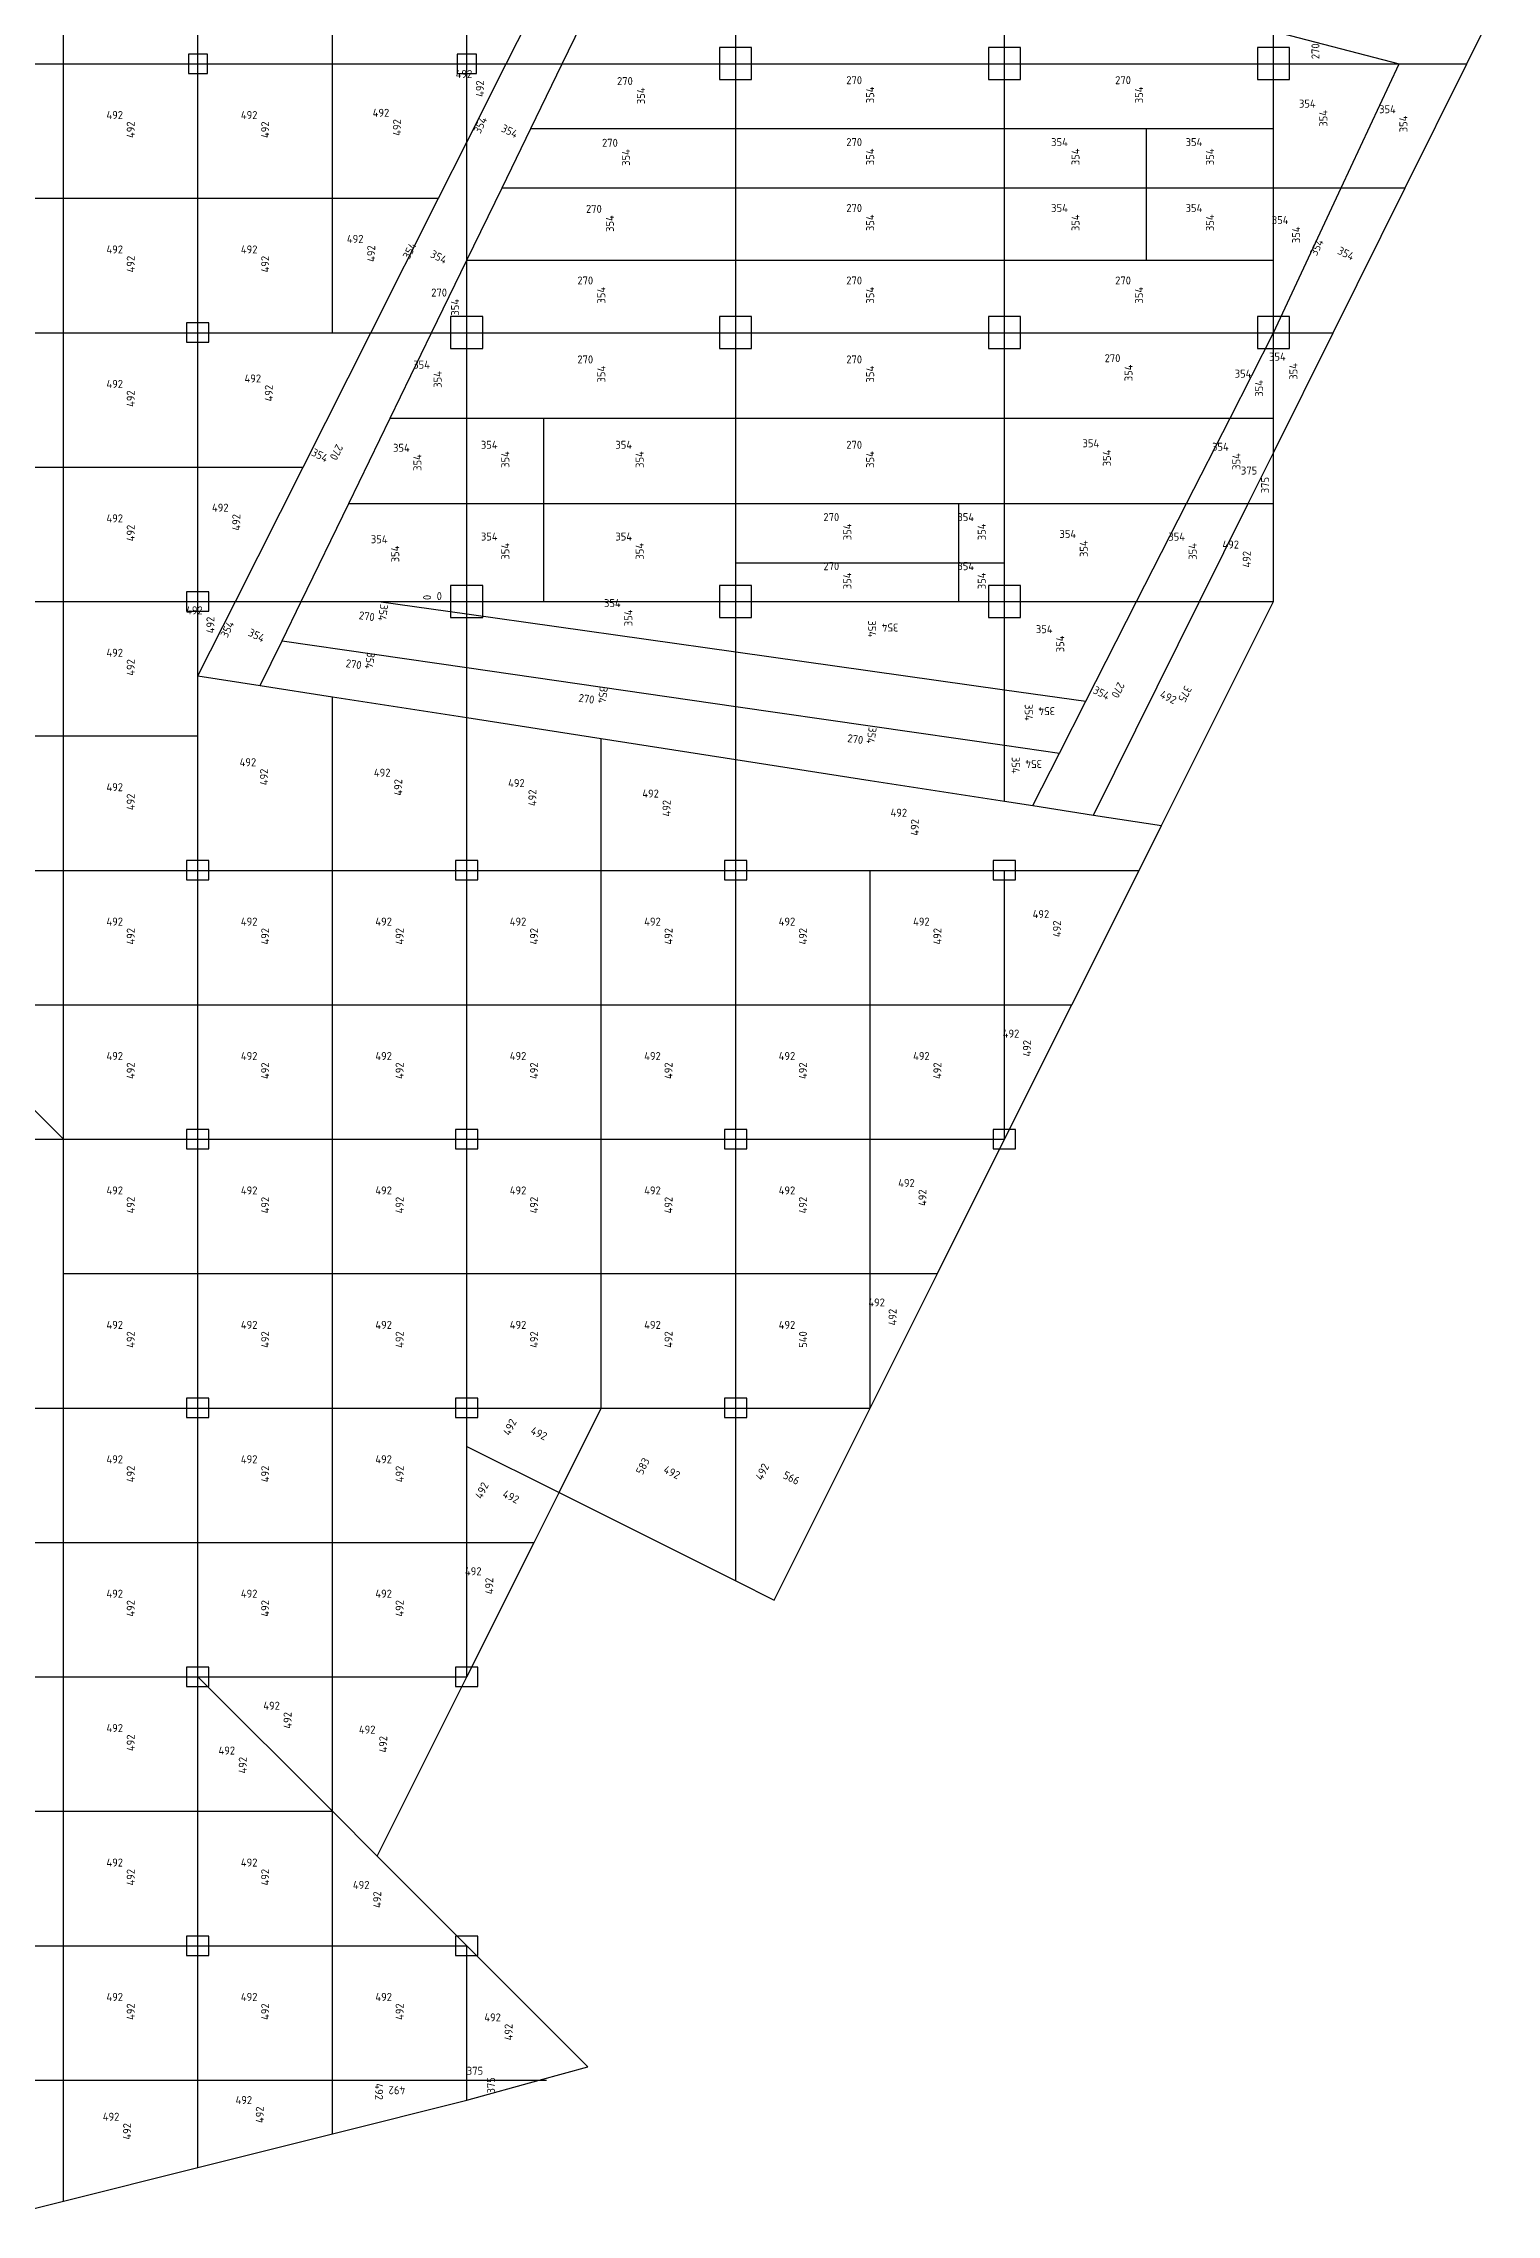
# Model space of a CAD drawing. Header units: millimetres. Extents: x -245177 to 1112891, y -1092030 to 122567.
# Drawn here: x 1021960 to 1067356, y -81767 to -13927 of the extents above; entities that cross this region are included whole.
import ezdxf
from ezdxf.enums import TextEntityAlignment as Align

# ---------------------------------------------------------------- set-up
doc = ezdxf.new("R2010")
doc.units = ezdxf.units.MM
doc.header["$MEASUREMENT"] = 0
for name, color, linetype in [('12', 2, 'Continuous'), ('dsg', 7, 'Continuous'), ('jiantu', 134, 'Continuous')]:
    doc.layers.add(name, color=color, linetype=linetype)
doc.styles.add('TrueTypeFont', font='yjkeng.shx', dxfattribs={"bigfont": 'yjkchn.shx'})

msp = doc.modelspace()

# ---------------------------------------------------------------- linework, layer by layer
at = {"layer": 'jiantu'}
for p, q in [((1036417, -14567), (1039387, -8669)), ((1022587, -14567), (1022587, -10367)), ((1026787, -14567), (1026787, -10367)), ((1030987, -14567), (1030987, -10367)), ((1035187, -14567), (1035187, -10367)), ((1038166, -14567), (1040103, -10577)), ((1043587, -14567), (1043587, -11086)), ((1051987, -14567), (1051987, -12314)), ((1066427, -14567), (1067356, -12699)), ((1060387, -13542), (1064316, -14567)), ((1018387, -14567), (1022587, -14567)), ((1022587, -14567), (1026787, -14567)), ((1022587, -18763), (1022587, -14567)), ((1026787, -14567), (1030987, -14567)), ((1026787, -18763), (1026787, -14567)), ((1030987, -14567), (1035187, -14567)), ((1030987, -18763), (1030987, -14567)), ((1035187, -14567), (1036417, -14567)), ((1035187, -17009), (1035187, -14567)), ((1035187, -17009), (1036417, -14567)), ((1036417, -14567), (1038166, -14567)), ((1037186, -16585), (1038166, -14567)), ((1038166, -14567), (1043587, -14567)), ((1043587, -14567), (1051987, -14567)), ((1043587, -16585), (1043587, -14567)), ((1051987, -14567), (1060387, -14567)), ((1051987, -16585), (1051987, -14567)), ((1060387, -14567), (1064316, -14567)), ((1062506, -18438), (1064316, -14567)), ((1064316, -14567), (1066427, -14567)), ((1064502, -18438), (1066427, -14567)), ((1036287, -18438), (1037186, -16585)), ((1037186, -16585), (1043587, -16585)), ((1043587, -18438), (1043587, -16585)), ((1043587, -16585), (1051987, -16585)), ((1051987, -18438), (1051987, -16585)), ((1051987, -16585), (1056417, -16585)), ((1056417, -16585), (1060387, -16585)), ((1056417, -18438), (1056417, -16585)), ((1034304, -18763), (1035187, -17009)), ((1035187, -20702), (1035187, -17009)), ((1018387, -18763), (1022587, -18763)), ((1022587, -22967), (1022587, -18763)), ((1022587, -18763), (1026787, -18763)), ((1026787, -22967), (1026787, -18763)), ((1026787, -18763), (1030987, -18763)), ((1030987, -22967), (1030987, -18763)), ((1030987, -18763), (1034304, -18763)), ((1032187, -22967), (1034304, -18763)), ((1035187, -20702), (1036287, -18438)), ((1036287, -18438), (1043587, -18438)), ((1043587, -18438), (1051987, -18438)), ((1043587, -20702), (1043587, -18438)), ((1051987, -18438), (1056417, -18438)), ((1051987, -20702), (1051987, -18438)), ((1056417, -18438), (1060387, -18438)), ((1056417, -20702), (1056417, -18438)), ((1060387, -18438), (1062506, -18438)), ((1060387, -22967), (1062506, -18438)), ((1062251, -22967), (1064502, -18438)), ((1062506, -18438), (1064502, -18438)), ((1034088, -22967), (1035187, -20702)), ((1035187, -22967), (1035187, -20702)), ((1035187, -20702), (1043587, -20702)), ((1043587, -22967), (1043587, -20702)), ((1043587, -20702), (1051987, -20702)), ((1051987, -22967), (1051987, -20702)), ((1051987, -20702), (1056417, -20702)), ((1056417, -20702), (1060387, -20702)), ((1018387, -22967), (1022587, -22967)), ((1022587, -22967), (1026787, -22967)), ((1022587, -27167), (1022587, -22967)), ((1026787, -22967), (1030987, -22967)), ((1026787, -27167), (1026787, -22967)), ((1030072, -27167), (1032187, -22967)), ((1030987, -22967), (1032187, -22967)), ((1032187, -22967), (1034088, -22967)), ((1032793, -25635), (1034088, -22967)), ((1034088, -22967), (1035187, -22967)), ((1035187, -22967), (1043587, -22967)), ((1035187, -25635), (1035187, -22967)), ((1043587, -22967), (1051987, -22967)), ((1043587, -25635), (1043587, -22967)), ((1051987, -22967), (1060387, -22967)), ((1051987, -25635), (1051987, -22967)), ((1059029, -25635), (1060387, -22967)), ((1060387, -26715), (1062251, -22967)), ((1060387, -22967), (1062251, -22967)), ((1031498, -28303), (1032793, -25635)), ((1032793, -25635), (1035187, -25635)), ((1035187, -28303), (1035187, -25635)), ((1035187, -25635), (1037589, -25635)), ((1037589, -25635), (1043587, -25635)), ((1037589, -28303), (1037589, -25635)), ((1043587, -28303), (1043587, -25635)), ((1043587, -25635), (1051987, -25635)), ((1051987, -28303), (1051987, -25635)), ((1051987, -25635), (1059029, -25635)), ((1057671, -28303), (1059029, -25635)), ((1059029, -25635), (1060387, -25635)), ((1059598, -28303), (1060387, -26715)), ((1018387, -27167), (1022587, -27167)), ((1022587, -31367), (1022587, -27167)), ((1022587, -27167), (1026787, -27167)), ((1026787, -31367), (1026787, -27167)), ((1026787, -27167), (1030072, -27167)), ((1027956, -31367), (1030072, -27167)), ((1030010, -31367), (1031498, -28303)), ((1031498, -28303), (1035187, -28303)), ((1035187, -31367), (1035187, -28303)), ((1035187, -28303), (1037589, -28303)), ((1037589, -28303), (1043587, -28303)), ((1037589, -31367), (1037589, -28303)), ((1043587, -30155), (1043587, -28303)), ((1043587, -28303), (1050558, -28303)), ((1050558, -28303), (1051987, -28303)), ((1050558, -30155), (1050558, -28303)), ((1051987, -30155), (1051987, -28303)), ((1051987, -28303), (1057671, -28303)), ((1056112, -31367), (1057671, -28303)), ((1057671, -28303), (1059598, -28303)), ((1058075, -31367), (1059598, -28303)), ((1059598, -28303), (1060387, -28303)), ((1043587, -31367), (1043587, -30155)), ((1043587, -30155), (1050558, -30155)), ((1050558, -30155), (1051987, -30155)), ((1050558, -31367), (1050558, -30155)), ((1051987, -31367), (1051987, -30155)), ((1018387, -31367), (1022587, -31367)), ((1022587, -31367), (1026787, -31367)), ((1022587, -35567), (1022587, -31367)), ((1026787, -31367), (1027956, -31367)), ((1026787, -33688), (1026787, -31367)), ((1026787, -33688), (1027956, -31367)), ((1027956, -31367), (1030010, -31367)), ((1029417, -32590), (1030010, -31367)), ((1030010, -31367), (1032433, -31367)), ((1032433, -31367), (1035187, -31367)), ((1032433, -31367), (1035187, -31755)), ((1035187, -31367), (1037589, -31367)), ((1035187, -31755), (1035187, -31367)), ((1035187, -33426), (1035187, -31755)), ((1035187, -31755), (1043587, -32940)), ((1037589, -31367), (1043587, -31367)), ((1043587, -31367), (1050558, -31367)), ((1043587, -32940), (1043587, -31367)), ((1050558, -31367), (1051987, -31367)), ((1051987, -31367), (1056112, -31367)), ((1051987, -34124), (1051987, -31367)), ((1054526, -34482), (1056112, -31367)), ((1054759, -38038), (1058075, -31367)), ((1056112, -31367), (1058075, -31367)), ((1058075, -31367), (1060387, -31367)), ((1028736, -33991), (1029417, -32590)), ((1029417, -32590), (1035187, -33426)), ((1043587, -34642), (1043587, -32940)), ((1043587, -32940), (1051987, -34124)), ((1026787, -35567), (1026787, -33688)), ((1026787, -33688), (1028736, -33991)), ((1035187, -34994), (1035187, -33426)), ((1035187, -33426), (1043587, -34642)), ((1028736, -33991), (1030987, -34341)), ((1030987, -34341), (1035187, -34994)), ((1030987, -39767), (1030987, -34341)), ((1051987, -35859), (1051987, -34124)), ((1051987, -34124), (1054526, -34482)), ((1053699, -36106), (1054526, -34482)), ((1035187, -39767), (1035187, -34994)), ((1035187, -34994), (1039387, -35647)), ((1043587, -36300), (1043587, -34642)), ((1043587, -34642), (1051987, -35859)), ((1017537, -35567), (1022587, -35567)), ((1022587, -39767), (1022587, -35567)), ((1022587, -35567), (1026787, -35567)), ((1026787, -39767), (1026787, -35567)), ((1039387, -35647), (1043587, -36300)), ((1039387, -39767), (1039387, -35647)), ((1051987, -37607), (1051987, -35859)), ((1051987, -35859), (1053699, -36106)), ((1043587, -39767), (1043587, -36300)), ((1043587, -36300), (1047787, -36954)), ((1043587, -36300), (1047787, -36954)), ((1052866, -37743), (1053699, -36106)), ((1047787, -36954), (1051987, -37607)), ((1047787, -36954), (1051987, -37607)), ((1051987, -37607), (1052866, -37743)), ((1052866, -37743), (1054759, -38038)), ((1054759, -38038), (1056887, -38368)), ((1016687, -39767), (1022587, -39767)), ((1022587, -39767), (1026787, -39767)), ((1022587, -43967), (1022587, -39767)), ((1026787, -39767), (1030987, -39767)), ((1026787, -43967), (1026787, -39767)), ((1030987, -39767), (1035187, -39767)), ((1030987, -43967), (1030987, -39767)), ((1035187, -39767), (1039387, -39767)), ((1035187, -43967), (1035187, -39767)), ((1039387, -39767), (1043587, -39767)), ((1039387, -43967), (1039387, -39767)), ((1043587, -39767), (1047787, -39767)), ((1043587, -43967), (1043587, -39767)), ((1047787, -39767), (1051987, -39767)), ((1047787, -43967), (1047787, -39767)), ((1051987, -39767), (1056187, -39767)), ((1051987, -43967), (1051987, -39767)), ((1018387, -43967), (1022587, -48167)), ((1018387, -43967), (1022587, -43967)), ((1022587, -48167), (1022587, -43967)), ((1022587, -43967), (1026787, -43967)), ((1026787, -48167), (1026787, -43967)), ((1026787, -43967), (1030987, -43967)), ((1030987, -48167), (1030987, -43967)), ((1030987, -43967), (1035187, -43967)), ((1035187, -48167), (1035187, -43967)), ((1035187, -43967), (1039387, -43967)), ((1039387, -48167), (1039387, -43967)), ((1039387, -43967), (1043587, -43967)), ((1043587, -48167), (1043587, -43967)), ((1043587, -43967), (1047787, -43967)), ((1047787, -48167), (1047787, -43967)), ((1047787, -43967), (1051987, -43967)), ((1051987, -48167), (1051987, -43967)), ((1051987, -43967), (1054087, -43967)), ((1021333, -48167), (1022587, -48167)), ((1022587, -48167), (1026787, -48167)), ((1022587, -52367), (1022587, -48167)), ((1026787, -48167), (1030987, -48167)), ((1026787, -52367), (1026787, -48167)), ((1030987, -48167), (1035187, -48167)), ((1030987, -52367), (1030987, -48167)), ((1035187, -48167), (1039387, -48167)), ((1035187, -52367), (1035187, -48167)), ((1039387, -48167), (1043587, -48167)), ((1039387, -52367), (1039387, -48167)), ((1043587, -48167), (1047787, -48167)), ((1043587, -52367), (1043587, -48167)), ((1047787, -48167), (1051987, -48167)), ((1047787, -52367), (1047787, -48167)), ((1022587, -56567), (1022587, -52367)), ((1022587, -52367), (1026787, -52367)), ((1026787, -56567), (1026787, -52367)), ((1026787, -52367), (1030987, -52367)), ((1030987, -56567), (1030987, -52367)), ((1030987, -52367), (1035187, -52367)), ((1035187, -56567), (1035187, -52367)), ((1035187, -52367), (1039387, -52367)), ((1039387, -56567), (1039387, -52367)), ((1039387, -52367), (1043587, -52367)), ((1043587, -56567), (1043587, -52367)), ((1043587, -52367), (1047787, -52367)), ((1047787, -56567), (1047787, -52367)), ((1047787, -52367), (1049887, -52367)), ((1018387, -56567), (1022587, -56567)), ((1022587, -56567), (1026787, -56567)), ((1022587, -60767), (1022587, -56567)), ((1026787, -56567), (1030987, -56567)), ((1026787, -60767), (1026787, -56567)), ((1030987, -56567), (1035187, -56567)), ((1030987, -60767), (1030987, -56567)), ((1035187, -56567), (1039387, -56567)), ((1035187, -57767), (1035187, -56567)), ((1038067, -59207), (1039387, -56567)), ((1039387, -56567), (1043587, -56567)), ((1043587, -56567), (1047787, -56567)), ((1043587, -61967), (1043587, -56567)), ((1035187, -60767), (1035187, -57767)), ((1035187, -57767), (1038067, -59207)), ((1037287, -60767), (1038067, -59207)), ((1038067, -59207), (1043587, -61967)), ((1018387, -60767), (1022587, -60767)), ((1022587, -64967), (1022587, -60767)), ((1022587, -60767), (1026787, -60767)), ((1026787, -64967), (1026787, -60767)), ((1026787, -60767), (1030987, -60767)), ((1030987, -64967), (1030987, -60767)), ((1030987, -60767), (1035187, -60767)), ((1035187, -64967), (1035187, -60767)), ((1035187, -60767), (1037287, -60767)), ((1035187, -64967), (1037287, -60767)), ((1043587, -61967), (1044787, -62567)), ((1018387, -64967), (1022587, -64967)), ((1022587, -64967), (1026787, -64967)), ((1022587, -69167), (1022587, -64967)), ((1026787, -64967), (1030987, -64967)), ((1026787, -69167), (1026787, -64967)), ((1026787, -64967), (1030987, -69167)), ((1030987, -64967), (1035187, -64967)), ((1030987, -69167), (1030987, -64967)), ((1032387, -70567), (1035187, -64967)), ((1018387, -69167), (1022587, -69167)), ((1022587, -73367), (1022587, -69167)), ((1022587, -69167), (1026787, -69167)), ((1026787, -73367), (1026787, -69167)), ((1026787, -69167), (1030987, -69167)), ((1030987, -73367), (1030987, -69167)), ((1030987, -69167), (1032387, -70567)), ((1032387, -70567), (1035187, -73367)), ((1018387, -73367), (1022587, -73367)), ((1022587, -73367), (1026787, -73367)), ((1022587, -77567), (1022587, -73367)), ((1026787, -73367), (1030987, -73367)), ((1026787, -77567), (1026787, -73367)), ((1030987, -73367), (1035187, -73367)), ((1030987, -77567), (1030987, -73367)), ((1035189, -77567), (1035187, -73367)), ((1035187, -73367), (1038968, -77148)), ((1018387, -77567), (1022587, -77567)), ((1022587, -81350), (1022587, -77567)), ((1022587, -77567), (1026787, -77567)), ((1026787, -80296), (1026787, -77567)), ((1026787, -77567), (1030987, -77567)), ((1030987, -79243), (1030987, -77567)), ((1030987, -77567), (1035189, -77567)), ((1035190, -78189), (1035189, -77567)), ((1035189, -77567), (1037447, -77567)), ((1037447, -77567), (1037671, -77567))]:
    msp.add_line(p, q, dxfattribs=at)
at = {"layer": 'jiantu', "color": 94}
for p, q in [((1060387, -14567), (1060387, -13542)), ((1060387, -16585), (1060387, -14567)), ((1060387, -18438), (1060387, -16585)), ((1060387, -20702), (1060387, -18438)), ((1060387, -22967), (1060387, -20702)), ((1060387, -25635), (1060387, -22967)), ((1060387, -26715), (1060387, -25635)), ((1060387, -28303), (1060387, -26715)), ((1060387, -31367), (1060387, -28303)), ((1056887, -38368), (1060387, -31367)), ((1056187, -39767), (1056887, -38368)), ((1054087, -43967), (1056187, -39767)), ((1051987, -48167), (1054087, -43967)), ((1049887, -52367), (1051987, -48167)), ((1047787, -56567), (1049887, -52367)), ((1044787, -62567), (1047787, -56567)), ((1037447, -77567), (1038968, -77148)), ((1035190, -78189), (1037447, -77567)), ((1030987, -79243), (1035190, -78189)), ((1026787, -80296), (1030987, -79243)), ((1022587, -81350), (1026787, -80296)), ((1020924, -81767), (1022587, -81350))]:
    msp.add_line(p, q, dxfattribs=at)
at = {"layer": 'jiantu', "color": 54}
for points in [[(1044082, -14057), (1043082, -14057), (1043082, -15057), (1044082, -15057)], [(1052482, -14057), (1051482, -14057), (1051482, -15057), (1052482, -15057)], [(1060887, -14057), (1059887, -14057), (1059887, -15057), (1060887, -15057)], [(1027087, -14267), (1026487, -14267), (1026487, -14867), (1027087, -14867)], [(1035487, -14267), (1034887, -14267), (1034887, -14867), (1035487, -14867)], [(1027127, -22657), (1026427, -22657), (1026427, -23257), (1027127, -23257)], [(1035682, -22457), (1034682, -22457), (1034682, -23457), (1035682, -23457)], [(1044082, -22457), (1043082, -22457), (1043082, -23457), (1044082, -23457)], [(1052482, -22457), (1051482, -22457), (1051482, -23457), (1052482, -23457)], [(1060887, -22457), (1059887, -22457), (1059887, -23457), (1060887, -23457)], [(1027127, -31062), (1026427, -31062), (1026427, -31662), (1027127, -31662)], [(1035682, -30862), (1034682, -30862), (1034682, -31862), (1035682, -31862)], [(1044082, -30862), (1043082, -30862), (1043082, -31862), (1044082, -31862)], [(1052482, -30862), (1051482, -30862), (1051482, -31862), (1052482, -31862)], [(1027127, -39462), (1026427, -39462), (1026427, -40062), (1027127, -40062)], [(1035532, -39462), (1034832, -39462), (1034832, -40062), (1035532, -40062)], [(1043932, -39462), (1043232, -39462), (1043232, -40062), (1043932, -40062)], [(1052332, -39462), (1051632, -39462), (1051632, -40062), (1052332, -40062)], [(1027127, -47862), (1026427, -47862), (1026427, -48462), (1027127, -48462)], [(1035532, -47862), (1034832, -47862), (1034832, -48462), (1035532, -48462)], [(1043932, -47862), (1043232, -47862), (1043232, -48462), (1043932, -48462)], [(1052332, -47862), (1051632, -47862), (1051632, -48462), (1052332, -48462)], [(1027127, -56262), (1026427, -56262), (1026427, -56862), (1027127, -56862)], [(1035532, -56262), (1034832, -56262), (1034832, -56862), (1035532, -56862)], [(1043932, -56262), (1043232, -56262), (1043232, -56862), (1043932, -56862)], [(1027127, -64667), (1026427, -64667), (1026427, -65267), (1027127, -65267)], [(1035532, -64667), (1034832, -64667), (1034832, -65267), (1035532, -65267)], [(1027127, -73067), (1026427, -73067), (1026427, -73667), (1027127, -73667)], [(1035532, -73067), (1034832, -73067), (1034832, -73667), (1035532, -73667)]]:
    msp.add_lwpolyline(points, close=True, dxfattribs=at)

# ---------------------------------------------------------------- texts
at = {"layer": '12', "color": 2, "linetype": 'Continuous', "style": 'TrueTypeFont'}
for s, rotation, p in [('270', 90, (1061697, -13925)), ('492', 90, (1035597, -15081)), ('354', 90, (1040625, -15304)), ('354', 90, (1047787, -15276)), ('354', 90, (1056187, -15276)), ('354', 90, (1061944, -16009)), ('354', 90, (1064446, -16184)), ('492', 90, (1024687, -16365)), ('492', 90, (1028887, -16365)), ('492', 90, (1033004, -16295)), ('354', 90, (1040157, -17232)), ('354', 90, (1047787, -17211)), ('354', 90, (1054202, -17211)), ('354', 90, (1058402, -17211)), ('354', 90, (1039656, -19296)), ('354', 90, (1047787, -19270)), ('354', 90, (1054202, -19270)), ('354', 90, (1058402, -19270)), ('354', 90, (1061094, -19647)), ('492', 90.00207, (1032199, -20236)), ('492', 90, (1024687, -20565)), ('492', 90, (1028887, -20565)), ('354', 90, (1039387, -21535)), ('354', 90, (1047787, -21535)), ('354', 90, (1056187, -21535)), ('354', 90, (1034821, -21912)), ('354', 90, (1034274, -24166)), ('354', 90, (1039387, -24001)), ('354', 90, (1047787, -24001)), ('354', 90, (1055858, -23962)), ('354', 90, (1061009, -23916)), ('492', 90, (1024687, -24767)), ('492', 90, (1029001, -24596)), ('354', 90, (1059935, -24446)), ('270', 243.26904, (1031003, -26922)), ('354', 90, (1033643, -26763)), ('354', 90, (1036388, -26669)), ('354', 90, (1040588, -26669)), ('354', 90, (1047787, -26669)), ('354', 90, (1055181, -26621)), ('354', 90, (1059228, -26731)), ('375', 90, (1060124, -27474)), ('492', 90, (1024687, -28967)), ('492', 90, (1027984, -28634)), ('354', 90, (1047073, -28929)), ('354', 90, (1051273, -28929)), ('354', 90, (1032950, -29620)), ('354', 90, (1036388, -29535)), ('354', 90, (1040588, -29535)), ('354', 90, (1054460, -29454)), ('354', 90, (1057862, -29540)), ('492', 90, (1059550, -29786)), ('354', 90, (1047073, -30461)), ('354', 90, (1051273, -30461)), ('0', 180.00001, (1034245, -31197)), ('492', 90, (1027177, -31841)), ('354', 261.75981, (1032532, -31969)), ('354', 90, (1040233, -31617)), ('354', 180.00001, (1048146, -32177)), ('354', 90, (1053724, -32430)), ('492', 90, (1024687, -33167)), ('354', 261.16113, (1032118, -33469)), ('270', 243.02362, (1055419, -34352)), ('354', 261.75981, (1039394, -34548)), ('375', 243.43494, (1057508, -34482)), ('354', 180.00001, (1053040, -34790)), ('354', 261.75981, (1047792, -35809)), ('492', 90, (1028848, -36588)), ('354', 180.00001, (1052633, -36439)), ('492', 90, (1033043, -36914)), ('492', 90, (1037236, -37240)), ('492', 90, (1024687, -37367)), ('492', 90, (1041427, -37566)), ('492', 90, (1049182, -38165)), ('492', 90, (1053621, -41334)), ('492', 90, (1024687, -41567)), ('492', 90, (1028887, -41567)), ('492', 90, (1033087, -41567)), ('492', 90, (1037287, -41567)), ('492', 90, (1041487, -41567)), ('492', 90, (1045687, -41567)), ('492', 90, (1049887, -41567)), ('492', 90, (1052687, -45067)), ('492', 90, (1024687, -45767)), ('492', 90, (1028887, -45767)), ('492', 90, (1033087, -45767)), ('492', 90, (1037287, -45767)), ('492', 90, (1041487, -45767)), ('492', 90, (1045687, -45767)), ('492', 90, (1049887, -45767)), ('492', 90, (1024687, -49967)), ('492', 90, (1028887, -49967)), ('492', 90, (1033087, -49967)), ('492', 90, (1037287, -49967)), ('492', 90, (1041487, -49967)), ('492', 90, (1045687, -49967)), ('492', 90, (1049421, -49734)), ('492', 90, (1048487, -53467)), ('492', 90, (1024687, -54167)), ('492', 90, (1028887, -54167)), ('492', 90, (1033087, -54167)), ('492', 90, (1037287, -54167)), ('492', 90, (1041487, -54167)), ('492', 90, (1024687, -58367)), ('492', 90, (1028887, -58367)), ('492', 90, (1033087, -58367)), ('492', 90, (1035887, -61867)), ('492', 90, (1024687, -62567)), ('492', 90, (1028887, -62567)), ('492', 90, (1033087, -62567)), ('492', 90, (1029587, -66067)), ('492', 90, (1024687, -66767)), ('492', 90, (1032574, -66814)), ('492', 90, (1028187, -67467)), ('492', 90, (1024687, -70967)), ('492', 90, (1028887, -70967)), ('492', 90, (1032387, -71667)), ('492', 90, (1024687, -75167)), ('492', 90, (1028887, -75167)), ('492', 90, (1033088, -75167)), ('492', 90, (1036491, -75806)), ('492', 180.00001, (1032743, -77883)), ('375', 90, (1035942, -77474)), ('492', 90, (1028720, -78389)), ('492', 90, (1024574, -78909))]:
    msp.add_text(s, height=250, rotation=rotation, dxfattribs=at).set_placement(p, align=Align.MIDDLE_RIGHT)
for s, p in [('492', (1035097, -15081)), ('270', (1040125, -15304)), ('270', (1047287, -15276)), ('270', (1055687, -15276)), ('492', (1024187, -16365)), ('492', (1028387, -16365)), ('492', (1032504, -16295)), ('354', (1061444, -16009)), ('354', (1063946, -16184)), ('270', (1039657, -17232)), ('270', (1047287, -17211)), ('354', (1053702, -17211)), ('354', (1057902, -17211)), ('270', (1039156, -19296)), ('270', (1047287, -19270)), ('354', (1053702, -19270)), ('354', (1057902, -19270)), ('354', (1060594, -19647)), ('492', (1024187, -20565)), ('492', (1028387, -20565)), ('270', (1034321, -21912)), ('270', (1038887, -21535)), ('270', (1047287, -21535)), ('270', (1055687, -21535)), ('270', (1038887, -24001)), ('270', (1047287, -24001)), ('270', (1055358, -23962)), ('354', (1060509, -23916)), ('492', (1028501, -24596)), ('354', (1033774, -24166)), ('354', (1059435, -24446)), ('492', (1024187, -24767)), ('354', (1033143, -26763)), ('354', (1035888, -26669)), ('354', (1040088, -26669)), ('270', (1047287, -26669)), ('354', (1054681, -26621)), ('354', (1058728, -26731)), ('375', (1059624, -27474)), ('492', (1027484, -28634)), ('492', (1024187, -28967)), ('270', (1046573, -28929)), ('354', (1050773, -28929)), ('354', (1053960, -29454)), ('354', (1032450, -29620)), ('354', (1035888, -29535)), ('354', (1040088, -29535)), ('354', (1057362, -29540)), ('492', (1059050, -29786)), ('270', (1046573, -30461)), ('354', (1050773, -30461)), ('492', (1026677, -31841)), ('354', (1039733, -31617)), ('354', (1053224, -32430)), ('492', (1024187, -33167)), ('492', (1028348, -36588)), ('492', (1032543, -36914)), ('492', (1024187, -37367)), ('492', (1036736, -37240)), ('492', (1040927, -37566)), ('492', (1048682, -38165)), ('492', (1024187, -41567)), ('492', (1028387, -41567)), ('492', (1032587, -41567)), ('492', (1036787, -41567)), ('492', (1040987, -41567)), ('492', (1045187, -41567)), ('492', (1049387, -41567)), ('492', (1053121, -41334)), ('492', (1052187, -45067)), ('492', (1024187, -45767)), ('492', (1028387, -45767)), ('492', (1032587, -45767)), ('492', (1036787, -45767)), ('492', (1040987, -45767)), ('492', (1045187, -45767)), ('492', (1049387, -45767)), ('492', (1048921, -49734)), ('492', (1024187, -49967)), ('492', (1028387, -49967)), ('492', (1032587, -49967)), ('492', (1036787, -49967)), ('492', (1040987, -49967)), ('492', (1045187, -49967)), ('492', (1047987, -53467)), ('492', (1024187, -54167)), ('492', (1028387, -54167)), ('492', (1032587, -54167)), ('492', (1036787, -54167)), ('492', (1040987, -54167)), ('492', (1045187, -54167)), ('492', (1024187, -58367)), ('492', (1028387, -58367)), ('492', (1032587, -58367)), ('492', (1035387, -61867)), ('492', (1024187, -62567)), ('492', (1028387, -62567)), ('492', (1032587, -62567)), ('492', (1029087, -66067)), ('492', (1024187, -66767)), ('492', (1027687, -67467)), ('492', (1032074, -66814)), ('492', (1024187, -70967)), ('492', (1028387, -70967)), ('492', (1031887, -71667)), ('492', (1024187, -75167)), ('492', (1028387, -75167)), ('492', (1032588, -75167)), ('492', (1035991, -75806)), ('375', (1035442, -77474)), ('492', (1024074, -78909)), ('492', (1028220, -78389))]:
    msp.add_text(s, height=250, dxfattribs=at).set_placement(p, align=Align.BOTTOM_CENTER)
for s, rotation, p in [('354', 64.10606, (1035789, -16564)), ('492', 0.00207, (1031699, -20236)), ('354', 63.26903, (1033579, -20491)), ('354', 63.56641, (1061918, -20386)), ('354', 333.26903, (1030506, -26973)), ('0', 270, (1033746, -31238)), ('270', 351.75982, (1032034, -32023)), ('354', 64.10606, (1027885, -32319)), ('354', 270, (1047647, -32219)), ('270', 351.16112, (1031621, -33523)), ('270', 351.75982, (1038897, -34602)), ('354', 270, (1052541, -34831)), ('354', 333.0236, (1054922, -34402)), ('492', 333.43495, (1057010, -34533)), ('270', 351.75982, (1047295, -35863)), ('354', 270, (1052135, -36481)), ('492', 63.43495, (1036709, -57252)), ('492', 63.43495, (1044595, -58645)), ('492', 63.43495, (1035834, -59232)), ('492', 270, (1032244, -77924))]:
    msp.add_text(s, height=250, rotation=rotation, dxfattribs=at).set_placement(p, align=Align.BOTTOM_CENTER)
for s, rotation, p in [('354', -25.89394, (1036289, -16554)), ('354', -26.43359, (1062418, -20376)), ('354', -26.73097, (1034079, -20482)), ('354', -25.89394, (1028385, -32309)), ('492', -26.56505, (1037209, -57242)), ('492', -26.56505, (1041362, -58459)), ('492', -26.56505, (1036334, -59222))]:
    msp.add_text(s, height=250, rotation=rotation, dxfattribs=at).set_placement(p, align=Align.MIDDLE_LEFT)
at = {"layer": 'dsg', "color": 1, "linetype": 'Continuous', "style": 'TrueTypeFont'}
msp.add_text('540', height=250, rotation=90, dxfattribs=at).set_placement((1045687, -54167), align=Align.MIDDLE_RIGHT)
msp.add_text('583', height=250, rotation=63.43495, dxfattribs=at).set_placement((1040862, -58469), align=Align.BOTTOM_CENTER)
msp.add_text('566', height=250, rotation=333.43495, dxfattribs=at).set_placement((1045095, -58635), align=Align.MIDDLE_LEFT)

doc.saveas('drawing.dxf')
